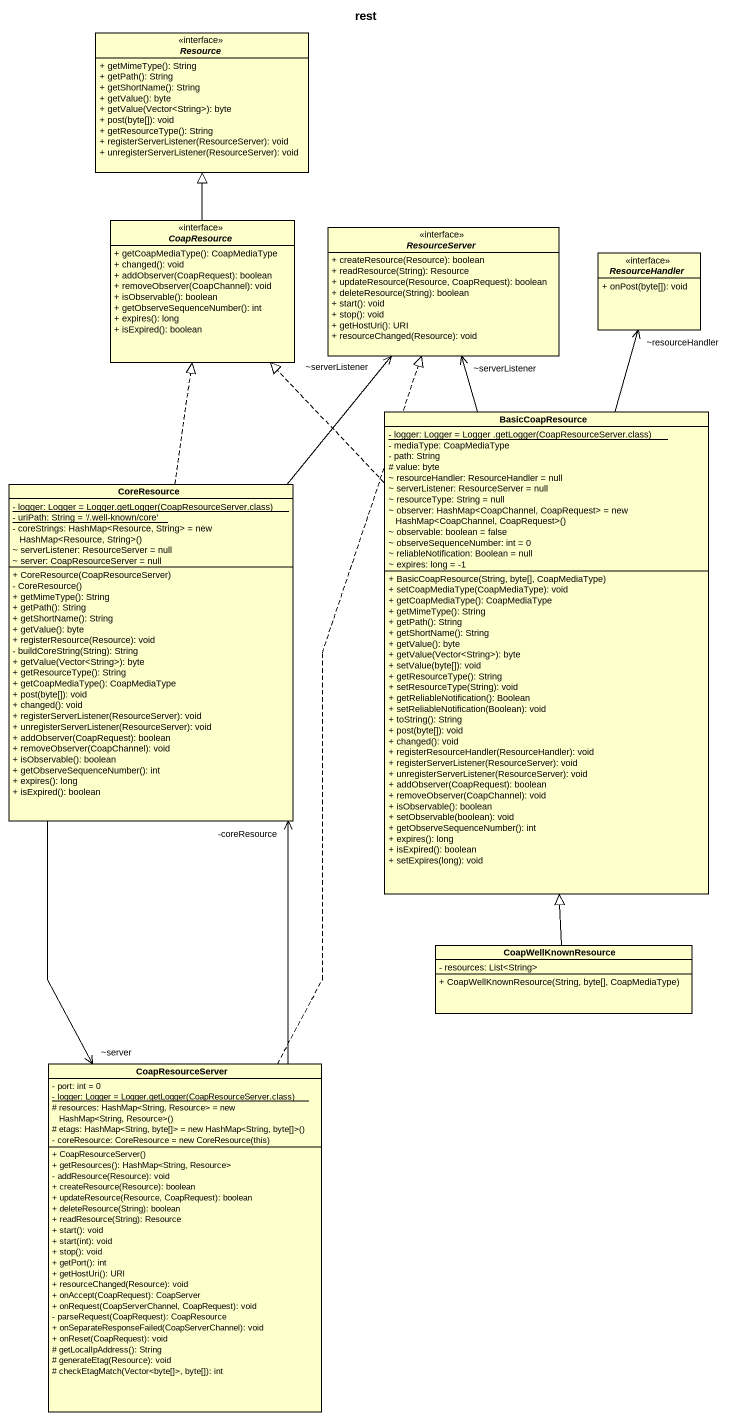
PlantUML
@startuml
title rest
hide circle
hide empty members
skinparam classAttributeIconSize 0
interface Resource <<interface>> {
  + getMimeType(): String
  + getPath(): String
  + getShortName(): String
  + getValue(): byte
  + getValue(Vector<String>): byte
  + post(byte[]): void
  + getResourceType(): String
  + registerServerListener(ResourceServer): void
  + unregisterServerListener(ResourceServer): void
}
interface CoapResource <<interface>> {
  + getCoapMediaType(): CoapMediaType
  + changed(): void
  + addObserver(CoapRequest): boolean
  + removeObserver(CoapChannel): void
  + isObservable(): boolean
  + getObserveSequenceNumber(): int
  + expires(): long
  + isExpired(): boolean
}
interface ResourceServer <<interface>> {
  + createResource(Resource): boolean
  + readResource(String): Resource
  + updateResource(Resource, CoapRequest): boolean
  + deleteResource(String): boolean
  + start(): void
  + stop(): void
  + getHostUri(): URI
  + resourceChanged(Resource): void
}
interface ResourceHandler <<interface>> {
  + onPost(byte[]): void
}
class BasicCoapResource {
  {static} {field} - logger: Logger = Logger .getLogger(CoapResourceServer.class)
  - mediaType: CoapMediaType
  - path: String
  # value: byte
  ~ resourceHandler: ResourceHandler = null
  ~ serverListener: ResourceServer = null
  ~ resourceType: String = null
  {field} ~ observer: HashMap<CoapChannel, CoapRequest> = new HashMap<CoapChannel, CoapRequest>()
  ~ observable: boolean = false
  ~ observeSequenceNumber: int = 0
  ~ reliableNotification: Boolean = null
  ~ expires: long = -1
  + BasicCoapResource(String, byte[], CoapMediaType)
  + setCoapMediaType(CoapMediaType): void
  + getCoapMediaType(): CoapMediaType
  + getMimeType(): String
  + getPath(): String
  + getShortName(): String
  + getValue(): byte
  + getValue(Vector<String>): byte
  + setValue(byte[]): void
  + getResourceType(): String
  + setResourceType(String): void
  + getReliableNotification(): Boolean
  + setReliableNotification(Boolean): void
  + toString(): String
  + post(byte[]): void
  + changed(): void
  + registerResourceHandler(ResourceHandler): void
  + registerServerListener(ResourceServer): void
  + unregisterServerListener(ResourceServer): void
  + addObserver(CoapRequest): boolean
  + removeObserver(CoapChannel): void
  + isObservable(): boolean
  + setObservable(boolean): void
  + getObserveSequenceNumber(): int
  + expires(): long
  + isExpired(): boolean
  + setExpires(long): void
}
class CoreResource {
  {static} {field} - logger: Logger = Logger.getLogger(CoapResourceServer.class)
  {static} - uriPath: String = '/.well-known/core'
  {field} - coreStrings: HashMap<Resource, String> = new HashMap<Resource, String>()
  ~ serverListener: ResourceServer = null
  ~ server: CoapResourceServer = null
  + CoreResource(CoapResourceServer)
  - CoreResource()
  + getMimeType(): String
  + getPath(): String
  + getShortName(): String
  + getValue(): byte
  + registerResource(Resource): void
  - buildCoreString(String): String
  + getValue(Vector<String>): byte
  + getResourceType(): String
  + getCoapMediaType(): CoapMediaType
  + post(byte[]): void
  + changed(): void
  + registerServerListener(ResourceServer): void
  + unregisterServerListener(ResourceServer): void
  + addObserver(CoapRequest): boolean
  + removeObserver(CoapChannel): void
  + isObservable(): boolean
  + getObserveSequenceNumber(): int
  + expires(): long
  + isExpired(): boolean
}
class CoapWellKnownResource {
  - resources: List<String>
  + CoapWellKnownResource(String, byte[], CoapMediaType)
}
class CoapResourceServer {
  - port: int = 0
  {static} {field} - logger: Logger = Logger.getLogger(CoapResourceServer.class)
  {field} # resources: HashMap<String, Resource> = new HashMap<String, Resource>()
  {field} # etags: HashMap<String, byte[]> = new HashMap<String, byte[]>()
  {field} - coreResource: CoreResource = new CoreResource(this)
  + CoapResourceServer()
  + getResources(): HashMap<String, Resource>
  - addResource(Resource): void
  + createResource(Resource): boolean
  + updateResource(Resource, CoapRequest): boolean
  + deleteResource(String): boolean
  + readResource(String): Resource
  + start(): void
  + start(int): void
  + stop(): void
  + getPort(): int
  + getHostUri(): URI
  + resourceChanged(Resource): void
  + onAccept(CoapRequest): CoapServer
  + onRequest(CoapServerChannel, CoapRequest): void
  - parseRequest(CoapRequest): CoapResource
  + onSeparateResponseFailed(CoapServerChannel): void
  + onReset(CoapRequest): void
  # getLocalIpAddress(): String
  # generateEtag(Resource): void
  # checkEtagMatch(Vector<byte[]>, byte[]): int
}
CoapResource -up-|> Resource
BasicCoapResource .up.|> CoapResource
BasicCoapResource -up-> "~serverListener" ResourceServer
BasicCoapResource -up-> "~resourceHandler" ResourceHandler
CoreResource .up.|> CoapResource
CoreResource -up-> "~serverListener" ResourceServer
CoreResource --> "~server" CoapResourceServer
CoapWellKnownResource -up-|> BasicCoapResource
CoapResourceServer .up.|> ResourceServer
CoapResourceServer -up-> "-coreResource" CoreResource
@enduml
